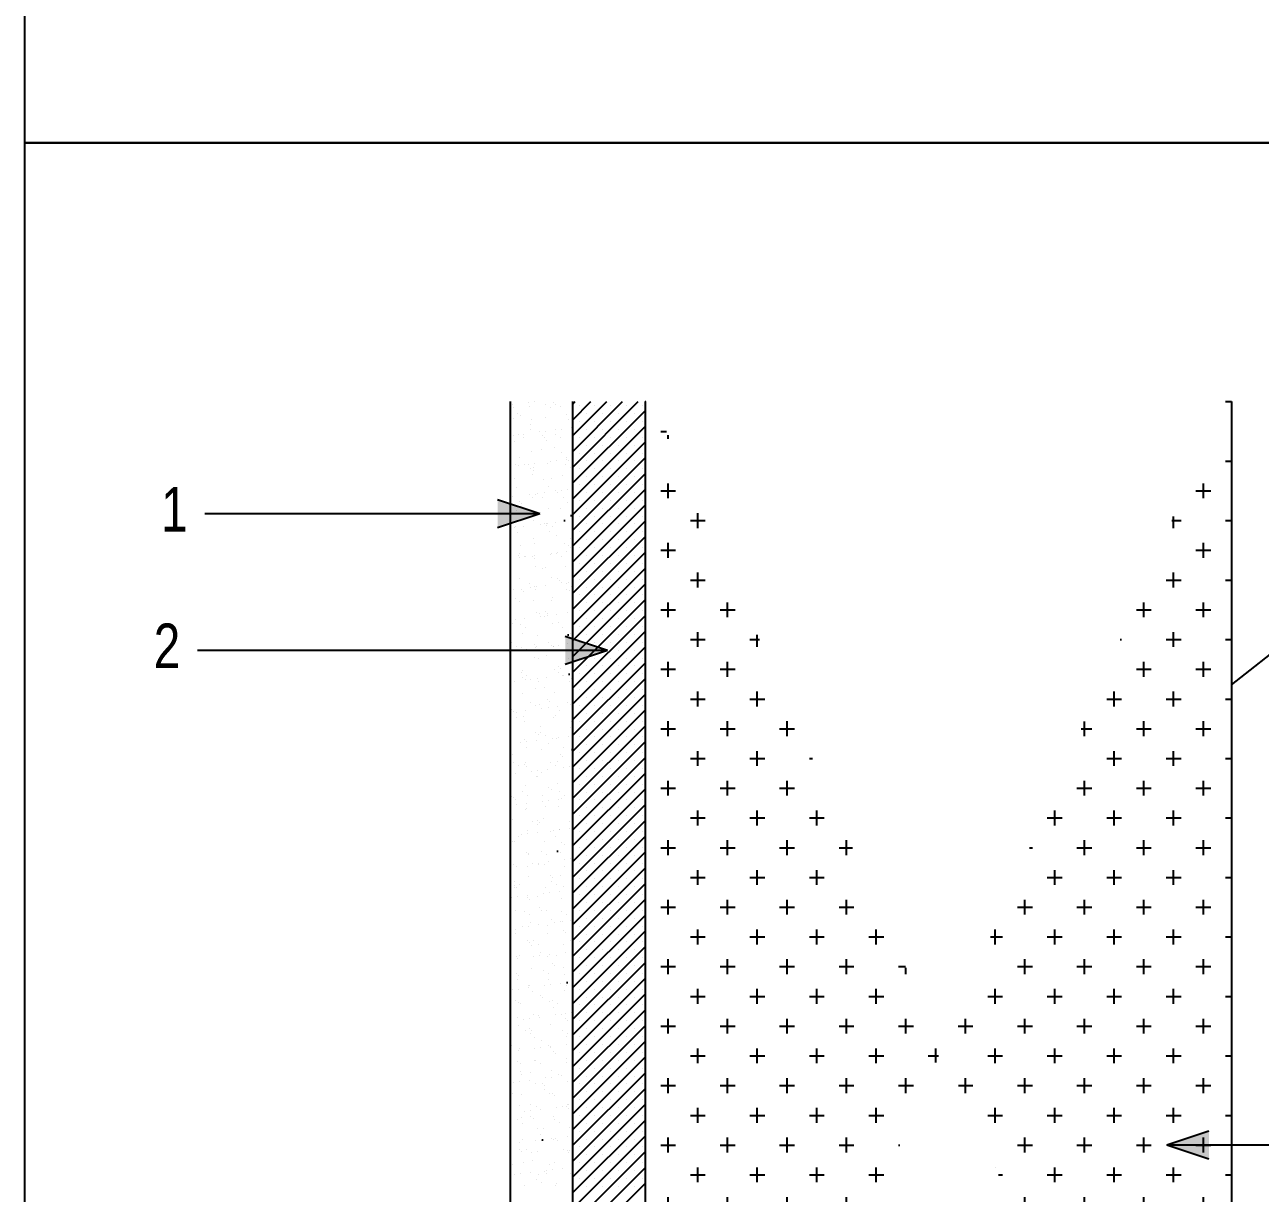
# Model space of a CAD drawing. Header units: millimetres. Extents: x 890 to 10034, y 874 to 4550.
# Drawn here: x 3047.4 to 3216.7, y 1976.8 to 2136.9 of the extents above; entities that cross this region are included whole.
import ezdxf

# ---------------------------------------------------------------- set-up
doc = ezdxf.new("R2010")
doc.units = ezdxf.units.MM
doc.linetypes.add('DASHED', pattern=[19.05, 12.7, -6.35])
doc.linetypes.add('SOLID_LINE', pattern=[0])
for name, color, linetype in [('AHAT', 3, 'Continuous'), ('KIRMIM', 1, 'Continuous'), ('MIMARI', 2, 'SOLID_LINE'), ('YAZI', 8, 'Continuous')]:
    doc.layers.add(name, color=color, linetype=linetype)
doc.styles.add('2', font='wturkce.shx', dxfattribs={"height": 0.2})

msp = doc.modelspace()

# ---------------------------------------------------------------- hatches: boundary and pattern name
at = {"layer": 'AHAT', "linetype": 'Continuous'}
h = msp.add_hatch(dxfattribs=at)
h.set_pattern_fill('AR-SAND,_I', color=256, scale=8.148699, style=2)
h.set_pattern_definition([(37.5, (-3360.023, -683.255), (-0.513314, 15.701106), [0, -12.386022, 0, -13.852788, 0, -13.241635]), (7.5, (-3360.023, -683.255), (14.42138, 22.99682), [0, -6.681933, 0, -11.163717, 0, -4.278067]), (327.5, (-3370.046, -683.255), (25.376204, 0.046114), [0, -4.07435, 0, -14.667658, 0, -19.149442]), (317.5, (-3370.046, -683.255), (24.49602, 7.151914), [0, -2.037175, 0, -9.615464, 0, -11.000743])])
edge = h.paths.add_edge_path()
edge.add_line((3113.88, 1909.19), (3122.41, 1909.19))
edge.add_line((3105.52, 1918.94), (3105.52, 1909.19))
edge.add_line((3105.52, 1918.94), (3113.88, 1918.94))
edge.add_line((3113.88, 2093.84), (3122.41, 2093.84))
edge.add_line((3105.52, 1909.19), (3113.88, 1909.19))
edge.add_line((3113.88, 2093.84), (3113.88, 1909.19))
edge.add_line((3122.41, 2093.84), (3122.41, 1909.42))
at = {"layer": 'KIRMIM', "linetype": 'Continuous'}
h = msp.add_hatch(dxfattribs=at)
h.set_pattern_fill('CROSS,_I', color=256, scale=16.297397, style=2)
h.set_pattern_definition([(0, (-3360.0226, -689.412), (4.0743493, 4.0743493), [2.0371747, -6.111524]), (90, (-3359.004, -690.4307), (-4.0743493, 4.0743493), [2.0371747, -6.111524])])
edge = h.paths.add_edge_path()
edge.add_line((3212.72, 2087.69), (3212.72, 1907.8))
edge.add_line((3132.35, 2087.69), (3132.35, 1903.27))
at = {"layer": 'MIMARI', "linetype": 'Continuous'}
for points in [[(3112.14, 2071.76), (3112.14, 2067.91), (3117.92, 2069.84)], [(3121.42, 2053.06), (3121.42, 2049.21), (3127.19, 2051.13)], [(3209.62, 1981.48), (3209.62, 1985.33), (3203.84, 1983.41)]]:
    msp.add_hatch(color=256, dxfattribs=at).paths.add_polyline_path(points)

# ---------------------------------------------------------------- linework, layer by layer
at = {"layer": 'AHAT', "linetype": 'Continuous'}
for q in [(3236.39, 2065.12), (3212.72, 1847.59)]:
    msp.add_line((3212.72, 2046.4), q, dxfattribs=at)
at = {"layer": 'KIRMIM', "linetype": 'DASHED', "ltscale": 100}
for p, q in [((3113.88, 2085.22), (3113.88, 1909.19)), ((3122.41, 2085.22), (3122.41, 1909.42))]:
    msp.add_line(p, q, dxfattribs=at)
at = {"layer": 'MIMARI', "linetype": 'Continuous'}
for p, q in [((3114.13, 2084.8), (3114.13, 2084.8)), ((3114.38, 2084.39), (3114.38, 2084.39)), ((3116.35, 2085.09), (3116.35, 2085.09)), ((3116.57, 2084.61), (3116.57, 2084.61)), ((3117.19, 2085.2), (3117.19, 2085.2)), ((3118.77, 2084.84), (3118.77, 2084.84)), ((3119.46, 2084.4), (3119.46, 2084.4)), ((3119.84, 2085.05), (3119.84, 2085.05)), ((3120.14, 2084.77), (3120.14, 2084.77)), ((3120.74, 2084.59), (3120.74, 2084.59)), ((3122.41, 2082.69), (3124.94, 2085.22)), ((3122.41, 2080.53), (3127.1, 2085.22)), ((3122.41, 2078.36), (3129.26, 2085.22)), ((3122.41, 2076.2), (3131.42, 2085.22)), ((3122.41, 2084.85), (3122.78, 2085.22)), ((3123.31, 2084.67), (3123.31, 2084.67)), ((3125.47, 2084.67), (3125.47, 2084.67)), ((3127.63, 2084.67), (3127.63, 2084.67)), ((3129.79, 2084.67), (3129.79, 2084.67)), ((3131.95, 2084.67), (3131.95, 2084.67)), ((3212.72, 2085.22), (3212.72, 1913.96)), ((3114.37, 2082.93), (3114.37, 2082.93)), ((3114.94, 2083.62), (3114.94, 2083.62)), ((3115.24, 2083.34), (3115.24, 2083.34)), ((3116.86, 2082.81), (3116.86, 2082.81)), ((3118.77, 2083.09), (3118.77, 2083.09)), ((3121.56, 2083.47), (3121.56, 2083.47)), ((3121.93, 2082.82), (3121.93, 2082.82)), ((3122.41, 2074.04), (3132.35, 2083.98)), ((3123.31, 2082.51), (3123.31, 2082.51)), ((3124.39, 2083.59), (3124.39, 2083.59)), ((3125.47, 2082.51), (3125.47, 2082.51)), ((3126.55, 2083.59), (3126.55, 2083.59)), ((3127.63, 2082.51), (3127.63, 2082.51)), ((3128.71, 2083.59), (3128.71, 2083.59)), ((3129.79, 2082.51), (3129.79, 2082.51)), ((3130.87, 2083.59), (3130.87, 2083.59)), ((3131.95, 2082.51), (3131.95, 2082.51)), ((3115.01, 2080.74), (3115.01, 2080.74)), ((3115.63, 2080.78), (3115.63, 2080.78)), ((3116.66, 2082.04), (3116.66, 2082.04)), ((3116.67, 2081.47), (3116.67, 2081.47)), ((3117.85, 2081.07), (3117.85, 2081.07)), ((3118.7, 2081.18), (3118.7, 2081.18)), ((3120.02, 2081.36), (3120.02, 2081.36)), ((3120.09, 2080.75), (3120.09, 2080.75)), ((3120.84, 2081.45), (3120.84, 2081.45)), ((3122.23, 2081.65), (3122.23, 2081.65)), ((3122.41, 2071.88), (3132.35, 2081.82)), ((3124.39, 2081.42), (3124.39, 2081.42)), ((3126.55, 2081.42), (3126.55, 2081.42)), ((3128.71, 2081.42), (3128.71, 2081.42)), ((3130.87, 2081.42), (3130.87, 2081.42)), ((3114.31, 2080.6), (3114.31, 2080.6)), ((3114.47, 2079.79), (3114.47, 2079.79)), ((3115.7, 2080.31), (3115.7, 2080.31)), ((3118.28, 2080.56), (3118.28, 2080.56)), ((3118.58, 2080.28), (3118.58, 2080.28)), ((3118.87, 2079.94), (3118.87, 2079.94)), ((3120.77, 2080.32), (3120.77, 2080.32)), ((3122.41, 2069.72), (3132.35, 2079.66)), ((3123.31, 2080.34), (3123.31, 2080.34)), ((3124.39, 2079.26), (3124.39, 2079.26)), ((3125.47, 2080.34), (3125.47, 2080.34)), ((3126.55, 2079.26), (3126.55, 2079.26)), ((3127.63, 2080.34), (3127.63, 2080.34)), ((3128.71, 2079.26), (3128.71, 2079.26)), ((3129.79, 2080.34), (3129.79, 2080.34)), ((3130.87, 2079.26), (3130.87, 2079.26)), ((3131.95, 2080.34), (3131.95, 2080.34)), ((3115.1, 2077.55), (3115.1, 2077.55)), ((3116.77, 2078.33), (3116.77, 2078.33)), ((3118.17, 2078.73), (3118.17, 2078.73)), ((3120, 2078.98), (3120, 2078.98)), ((3120.94, 2078.31), (3120.94, 2078.31)), ((3121.62, 2077.5), (3121.62, 2077.5)), ((3122.41, 2067.56), (3132.35, 2077.5)), ((3123.31, 2078.18), (3123.31, 2078.18)), ((3125.47, 2078.18), (3125.47, 2078.18)), ((3127.63, 2078.18), (3127.63, 2078.18)), ((3129.79, 2078.18), (3129.79, 2078.18)), ((3131.95, 2078.18), (3131.95, 2078.18)), ((3114.57, 2076.65), (3114.57, 2076.65)), ((3114.96, 2076.47), (3114.96, 2076.47)), ((3115.81, 2076.58), (3115.81, 2076.58)), ((3116.33, 2076.66), (3116.33, 2076.66)), ((3116.72, 2076.07), (3116.72, 2076.07)), ((3117.02, 2076.23), (3117.02, 2076.23)), ((3117.03, 2075.79), (3117.03, 2075.79)), ((3117.14, 2076.76), (3117.14, 2076.76)), ((3118.98, 2076.8), (3118.98, 2076.8)), ((3119.35, 2077.05), (3119.35, 2077.05)), ((3120.2, 2077.16), (3120.2, 2077.16)), ((3121.4, 2076.67), (3121.4, 2076.67)), ((3121.52, 2077.33), (3121.52, 2077.33)), ((3121.92, 2077.22), (3121.92, 2077.22)), ((3122.09, 2076.24), (3122.09, 2076.24)), ((3123.31, 2076.02), (3123.31, 2076.02)), ((3124.39, 2077.1), (3124.39, 2077.1)), ((3125.47, 2076.02), (3125.47, 2076.02)), ((3126.55, 2077.1), (3126.55, 2077.1)), ((3127.63, 2076.02), (3127.63, 2076.02)), ((3128.71, 2077.1), (3128.71, 2077.1)), ((3129.79, 2076.02), (3129.79, 2076.02)), ((3130.87, 2077.1), (3130.87, 2077.1)), ((3131.95, 2076.02), (3131.95, 2076.02)), ((3114.41, 2074.64), (3114.41, 2074.64)), ((3116.88, 2075.19), (3116.88, 2075.19)), ((3118.44, 2074.49), (3118.44, 2074.49)), ((3119.49, 2074.65), (3119.49, 2074.65)), ((3121.04, 2075.17), (3121.04, 2075.17)), ((3122.41, 2065.4), (3132.35, 2075.34)), ((3124.39, 2074.94), (3124.39, 2074.94)), ((3126.55, 2074.94), (3126.55, 2074.94)), ((3128.71, 2074.94), (3128.71, 2074.94)), ((3130.87, 2074.94), (3130.87, 2074.94)), ((3114.68, 2073.51), (3114.68, 2073.51)), ((3116.47, 2072.45), (3116.47, 2072.45)), ((3117.31, 2072.56), (3117.31, 2072.56)), ((3117.64, 2072.58), (3117.64, 2072.58)), ((3118.64, 2072.74), (3118.64, 2072.74)), ((3119.08, 2073.66), (3119.08, 2073.66)), ((3120.07, 2073.01), (3120.07, 2073.01)), ((3120.37, 2072.73), (3120.37, 2072.73)), ((3120.85, 2073.03), (3120.85, 2073.03)), ((3121.7, 2073.14), (3121.7, 2073.14)), ((3122.41, 2063.24), (3132.35, 2073.18)), ((3123.31, 2073.86), (3123.31, 2073.86)), ((3124.39, 2072.78), (3124.39, 2072.78)), ((3125.47, 2073.86), (3125.47, 2073.86)), ((3126.55, 2072.78), (3126.55, 2072.78)), ((3127.63, 2073.86), (3127.63, 2073.86)), ((3128.71, 2072.78), (3128.71, 2072.78)), ((3129.79, 2073.86), (3129.79, 2073.86)), ((3130.87, 2072.78), (3130.87, 2072.78)), ((3131.95, 2073.86), (3131.95, 2073.86)), ((3117.92, 2069.84), (3112.14, 2071.76)), ((3114.25, 2072.16), (3114.25, 2072.16)), ((3115.17, 2071.58), (3115.17, 2071.58)), ((3115.47, 2071.3), (3115.47, 2071.3)), ((3116.98, 2072.05), (3116.98, 2072.05)), ((3118.33, 2072.14), (3118.33, 2072.14)), ((3121.15, 2072.03), (3121.15, 2072.03)), ((3121.78, 2071.43), (3121.78, 2071.43)), ((3122.41, 2061.08), (3132.35, 2071.02)), ((3123.31, 2071.7), (3123.31, 2071.7)), ((3124.39, 2070.62), (3124.39, 2070.62)), ((3125.47, 2071.7), (3125.47, 2071.7)), ((3126.55, 2070.62), (3126.55, 2070.62)), ((3127.63, 2071.7), (3127.63, 2071.7)), ((3128.71, 2070.62), (3128.71, 2070.62)), ((3129.79, 2071.7), (3129.79, 2071.7)), ((3130.87, 2070.62), (3130.87, 2070.62)), ((3131.95, 2071.7), (3131.95, 2071.7)), ((3117.92, 2069.84), (3072.05, 2069.84)), ((3117.92, 2069.84), (3112.14, 2067.91)), ((3114.78, 2070.37), (3114.78, 2070.37)), ((3115.73, 2070.56), (3115.73, 2070.56)), ((3116.88, 2070), (3116.88, 2070)), ((3117.08, 2068.91), (3117.08, 2068.91)), ((3119.18, 2070.52), (3119.18, 2070.52)), ((3120.81, 2070.57), (3120.81, 2070.57)), ((3121.25, 2068.89), (3121.25, 2068.89)), ((3122.36, 2069.01), (3122.36, 2069.01)), ((3123.31, 2069.54), (3123.31, 2069.54)), ((3125.47, 2069.54), (3125.47, 2069.54)), ((3127.63, 2069.54), (3127.63, 2069.54)), ((3129.79, 2069.54), (3129.79, 2069.54)), ((3131.95, 2069.54), (3131.95, 2069.54)), ((3113.89, 2068.49), (3113.89, 2068.49)), ((3114.43, 2067.96), (3114.43, 2067.96)), ((3114.57, 2068.05), (3114.57, 2068.05)), ((3114.88, 2067.23), (3114.88, 2067.23)), ((3115.76, 2068.14), (3115.76, 2068.14)), ((3117.97, 2068.43), (3117.97, 2068.43)), ((3118.51, 2068.51), (3118.51, 2068.51)), ((3118.81, 2068.24), (3118.81, 2068.24)), ((3118.82, 2068.54), (3118.82, 2068.54)), ((3118.96, 2068.5), (3118.96, 2068.5)), ((3119.28, 2067.38), (3119.28, 2067.38)), ((3119.65, 2068.06), (3119.65, 2068.06)), ((3120.14, 2068.71), (3120.14, 2068.71)), ((3122.41, 2058.92), (3132.35, 2068.85)), ((3123.31, 2067.38), (3123.31, 2067.38)), ((3124.39, 2068.46), (3124.39, 2068.46)), ((3125.47, 2067.38), (3125.47, 2067.38)), ((3126.55, 2068.46), (3126.55, 2068.46)), ((3127.63, 2067.38), (3127.63, 2067.38)), ((3128.71, 2068.46), (3128.71, 2068.46)), ((3129.79, 2067.38), (3129.79, 2067.38)), ((3130.87, 2068.46), (3130.87, 2068.46)), ((3131.95, 2067.38), (3131.95, 2067.38)), ((3113.91, 2066.81), (3113.91, 2066.81)), ((3115.33, 2065.51), (3115.33, 2065.51)), ((3117.05, 2066.48), (3117.05, 2066.48)), ((3117.18, 2065.77), (3117.18, 2065.77)), ((3120.22, 2066.94), (3120.22, 2066.94)), ((3121.35, 2065.75), (3121.35, 2065.75)), ((3122.12, 2066.49), (3122.12, 2066.49)), ((3122.41, 2056.76), (3132.35, 2066.69)), ((3124.39, 2066.3), (3124.39, 2066.3)), ((3126.55, 2066.3), (3126.55, 2066.3)), ((3128.71, 2066.3), (3128.71, 2066.3)), ((3130.87, 2066.3), (3130.87, 2066.3)), ((3114.99, 2064.09), (3114.99, 2064.09)), ((3115.08, 2063.83), (3115.08, 2063.83)), ((3115.2, 2064.41), (3115.2, 2064.41)), ((3115.89, 2063.97), (3115.89, 2063.97)), ((3115.93, 2063.94), (3115.93, 2063.94)), ((3116.95, 2064.02), (3116.95, 2064.02)), ((3117.26, 2064.11), (3117.26, 2064.11)), ((3119.39, 2064.24), (3119.39, 2064.24)), ((3119.47, 2064.41), (3119.47, 2064.41)), ((3120.28, 2064.42), (3120.28, 2064.42)), ((3120.32, 2064.52), (3120.32, 2064.52)), ((3120.96, 2063.98), (3120.96, 2063.98)), ((3121.64, 2064.69), (3121.64, 2064.69)), ((3121.85, 2065.45), (3121.85, 2065.45)), ((3122.15, 2065.18), (3122.15, 2065.18)), ((3122.41, 2054.6), (3132.35, 2064.53)), ((3123.31, 2065.22), (3123.31, 2065.22)), ((3124.39, 2064.14), (3124.39, 2064.14)), ((3125.47, 2065.22), (3125.47, 2065.22)), ((3126.55, 2064.14), (3126.55, 2064.14)), ((3127.63, 2065.22), (3127.63, 2065.22)), ((3128.71, 2064.14), (3128.71, 2064.14)), ((3129.79, 2065.22), (3129.79, 2065.22)), ((3130.87, 2064.14), (3130.87, 2064.14)), ((3131.95, 2065.22), (3131.95, 2065.22)), ((3117.25, 2063.75), (3117.25, 2063.75)), ((3117.29, 2062.63), (3117.29, 2062.63)), ((3118.36, 2062.4), (3118.36, 2062.4)), ((3118.67, 2062.45), (3118.67, 2062.45)), ((3121.45, 2062.61), (3121.45, 2062.61)), ((3122.41, 2052.44), (3132.35, 2062.37)), ((3123.31, 2063.06), (3123.31, 2063.06)), ((3125.47, 2063.06), (3125.47, 2063.06)), ((3127.63, 2063.06), (3127.63, 2063.06)), ((3129.79, 2063.06), (3129.79, 2063.06)), ((3131.95, 2063.06), (3131.95, 2063.06)), ((3115.09, 2060.94), (3115.09, 2060.94)), ((3119.49, 2061.1), (3119.49, 2061.1)), ((3120.29, 2060.96), (3120.29, 2060.96)), ((3120.59, 2060.69), (3120.59, 2060.69)), ((3121.82, 2060.5), (3121.82, 2060.5)), ((3123.31, 2060.9), (3123.31, 2060.9)), ((3124.39, 2061.98), (3124.39, 2061.98)), ((3125.47, 2060.9), (3125.47, 2060.9)), ((3126.55, 2061.98), (3126.55, 2061.98)), ((3127.63, 2060.9), (3127.63, 2060.9)), ((3128.71, 2061.98), (3128.71, 2061.98)), ((3129.79, 2060.9), (3129.79, 2060.9)), ((3130.87, 2061.98), (3130.87, 2061.98)), ((3131.95, 2060.9), (3131.95, 2060.9)), ((3114.37, 2059.51), (3114.37, 2059.51)), ((3115.39, 2059.53), (3115.39, 2059.53)), ((3115.69, 2059.26), (3115.69, 2059.26)), ((3116.52, 2060.33), (3116.52, 2060.33)), ((3116.59, 2059.81), (3116.59, 2059.81)), ((3117.21, 2059.89), (3117.21, 2059.89)), ((3117.39, 2059.49), (3117.39, 2059.49)), ((3117.44, 2059.92), (3117.44, 2059.92)), ((3118.76, 2060.09), (3118.76, 2060.09)), ((3120.97, 2060.38), (3120.97, 2060.38)), ((3121.56, 2059.47), (3121.56, 2059.47)), ((3121.59, 2060.34), (3121.59, 2060.34)), ((3122.01, 2059.39), (3122.01, 2059.39)), ((3122.28, 2059.9), (3122.28, 2059.9)), ((3122.41, 2050.28), (3132.35, 2060.21)), ((3123.31, 2058.74), (3123.31, 2058.74)), ((3124.39, 2059.82), (3124.39, 2059.82)), ((3125.47, 2058.74), (3125.47, 2058.74)), ((3126.55, 2059.82), (3126.55, 2059.82)), ((3127.63, 2058.74), (3127.63, 2058.74)), ((3128.71, 2059.82), (3128.71, 2059.82)), ((3129.79, 2058.74), (3129.79, 2058.74)), ((3130.87, 2059.82), (3130.87, 2059.82)), ((3131.95, 2058.74), (3131.95, 2058.74)), ((3114.6, 2058.31), (3114.6, 2058.31)), ((3115.19, 2057.8), (3115.19, 2057.8)), ((3117.11, 2057.96), (3117.11, 2057.96)), ((3119.59, 2057.96), (3119.59, 2057.96)), ((3119.68, 2058.32), (3119.68, 2058.32)), ((3122.41, 2048.11), (3132.35, 2058.05)), ((3124.39, 2057.66), (3124.39, 2057.66)), ((3126.55, 2057.66), (3126.55, 2057.66)), ((3128.71, 2057.66), (3128.71, 2057.66)), ((3130.87, 2057.66), (3130.87, 2057.66)), ((3115.88, 2055.49), (3115.88, 2055.49)), ((3117.49, 2056.35), (3117.49, 2056.35)), ((3117.83, 2056.25), (3117.83, 2056.25)), ((3118.09, 2055.78), (3118.09, 2055.78)), ((3118.52, 2055.81), (3118.52, 2055.81)), ((3118.73, 2056.47), (3118.73, 2056.47)), ((3118.94, 2055.9), (3118.94, 2055.9)), ((3119.03, 2056.2), (3119.03, 2056.2)), ((3120.26, 2056.07), (3120.26, 2056.07)), ((3121.66, 2056.33), (3121.66, 2056.33)), ((3122.41, 2045.95), (3132.35, 2055.89)), ((3123.31, 2056.58), (3123.31, 2056.58)), ((3124.39, 2055.5), (3124.39, 2055.5)), ((3125.47, 2056.58), (3125.47, 2056.58)), ((3126.55, 2055.5), (3126.55, 2055.5)), ((3127.63, 2056.58), (3127.63, 2056.58)), ((3128.71, 2055.5), (3128.71, 2055.5)), ((3129.79, 2056.58), (3129.79, 2056.58)), ((3130.87, 2055.5), (3130.87, 2055.5)), ((3131.95, 2056.58), (3131.95, 2056.58)), ((3114.13, 2054.77), (3114.13, 2054.77)), ((3114.55, 2055.32), (3114.55, 2055.32)), ((3115.29, 2054.66), (3115.29, 2054.66)), ((3115.92, 2054.23), (3115.92, 2054.23)), ((3119.69, 2054.82), (3119.69, 2054.82)), ((3120.45, 2054.9), (3120.45, 2054.9)), ((3121, 2054.24), (3121, 2054.24)), ((3122.41, 2043.79), (3132.35, 2053.73)), ((3123.31, 2054.42), (3123.31, 2054.42)), ((3125.47, 2054.42), (3125.47, 2054.42)), ((3127.63, 2054.42), (3127.63, 2054.42)), ((3129.79, 2054.42), (3129.79, 2054.42)), ((3131.95, 2054.42), (3131.95, 2054.42)), ((3114.08, 2052.16), (3114.08, 2052.16)), ((3115.55, 2053.47), (3115.55, 2053.47)), ((3117.17, 2051.98), (3117.17, 2051.98)), ((3117.59, 2053.21), (3117.59, 2053.21)), ((3119.15, 2052.17), (3119.15, 2052.17)), ((3127.19, 2051.13), (3121.42, 2053.06)), ((3121.76, 2053.19), (3121.76, 2053.19)), ((3121.77, 2052.05), (3121.77, 2052.05)), ((3122.07, 2053.41), (3122.07, 2053.41)), ((3122.37, 2053.13), (3122.37, 2053.13)), ((3123.31, 2052.25), (3123.31, 2052.25)), ((3124.39, 2053.33), (3124.39, 2053.33)), ((3125.47, 2052.25), (3125.47, 2052.25)), ((3126.55, 2053.33), (3126.55, 2053.33)), ((3127.63, 2052.25), (3127.63, 2052.25)), ((3128.71, 2053.33), (3128.71, 2053.33)), ((3129.79, 2052.25), (3129.79, 2052.25)), ((3130.87, 2053.33), (3130.87, 2053.33)), ((3131.95, 2052.25), (3131.95, 2052.25)), ((3127.19, 2051.13), (3071.04, 2051.13)), ((3114.76, 2051.72), (3114.76, 2051.72)), ((3115.21, 2051.19), (3115.21, 2051.19)), ((3115.4, 2051.52), (3115.4, 2051.52)), ((3116.05, 2051.3), (3116.05, 2051.3)), ((3117.38, 2051.47), (3117.38, 2051.47)), ((3117.47, 2051.7), (3117.47, 2051.7)), ((3118.89, 2050.41), (3118.89, 2050.41)), ((3119.59, 2051.76), (3119.59, 2051.76)), ((3119.8, 2051.68), (3119.8, 2051.68)), ((3119.84, 2051.73), (3119.84, 2051.73)), ((3120.44, 2051.87), (3120.44, 2051.87)), ((3127.19, 2051.13), (3121.42, 2049.21)), ((3122.41, 2041.63), (3132.35, 2051.57)), ((3124.39, 2051.17), (3124.39, 2051.17)), ((3126.55, 2051.17), (3126.55, 2051.17)), ((3128.71, 2051.17), (3128.71, 2051.17)), ((3130.87, 2051.17), (3130.87, 2051.17)), ((3113.99, 2048.97), (3113.99, 2048.97)), ((3117.24, 2050.15), (3117.24, 2050.15)), ((3117.7, 2050.07), (3117.7, 2050.07)), ((3120.51, 2048.92), (3120.51, 2048.92)), ((3120.81, 2048.64), (3120.81, 2048.64)), ((3121.87, 2050.05), (3121.87, 2050.05)), ((3122.31, 2050.15), (3122.31, 2050.15)), ((3122.41, 2039.47), (3132.35, 2049.41)), ((3123.31, 2050.09), (3123.31, 2050.09)), ((3124.39, 2049.01), (3124.39, 2049.01)), ((3125.47, 2050.09), (3125.47, 2050.09)), ((3126.55, 2049.01), (3126.55, 2049.01)), ((3127.63, 2050.09), (3127.63, 2050.09)), ((3128.71, 2049.01), (3128.71, 2049.01)), ((3129.79, 2050.09), (3129.79, 2050.09)), ((3130.87, 2049.01), (3130.87, 2049.01)), ((3131.95, 2050.09), (3131.95, 2050.09)), ((3114.49, 2046.87), (3114.49, 2046.87)), ((3115.39, 2048.08), (3115.39, 2048.08)), ((3115.5, 2048.38), (3115.5, 2048.38)), ((3115.61, 2047.49), (3115.61, 2047.49)), ((3115.91, 2047.21), (3115.91, 2047.21)), ((3116.08, 2047.64), (3116.08, 2047.64)), ((3116.71, 2047.16), (3116.71, 2047.16)), ((3117.56, 2047.27), (3117.56, 2047.27)), ((3117.8, 2046.93), (3117.8, 2046.93)), ((3118.88, 2047.45), (3118.88, 2047.45)), ((3119.9, 2048.54), (3119.9, 2048.54)), ((3120.47, 2048.09), (3120.47, 2048.09)), ((3121.1, 2047.74), (3121.1, 2047.74)), ((3121.15, 2047.65), (3121.15, 2047.65)), ((3121.94, 2047.85), (3121.94, 2047.85)), ((3121.97, 2046.91), (3121.97, 2046.91)), ((3122.23, 2047.34), (3122.23, 2047.34)), ((3122.41, 2037.31), (3132.35, 2047.25)), ((3123.31, 2047.93), (3123.31, 2047.93)), ((3125.47, 2047.93), (3125.47, 2047.93)), ((3127.63, 2047.93), (3127.63, 2047.93)), ((3129.79, 2047.93), (3129.79, 2047.93)), ((3131.95, 2047.93), (3131.95, 2047.93)), ((3115.6, 2045.24), (3115.6, 2045.24)), ((3117.33, 2045.91), (3117.33, 2045.91)), ((3118.55, 2046.06), (3118.55, 2046.06)), ((3120, 2045.4), (3120, 2045.4)), ((3123.31, 2045.77), (3123.31, 2045.77)), ((3124.39, 2046.85), (3124.39, 2046.85)), ((3125.47, 2045.77), (3125.47, 2045.77)), ((3126.55, 2046.85), (3126.55, 2046.85)), ((3127.63, 2045.77), (3127.63, 2045.77)), ((3128.71, 2046.85), (3128.71, 2046.85)), ((3129.79, 2045.77), (3129.79, 2045.77)), ((3130.87, 2046.85), (3130.87, 2046.85)), ((3131.95, 2045.77), (3131.95, 2045.77)), ((3116.71, 2044), (3116.71, 2044)), ((3117.39, 2043.56), (3117.39, 2043.56)), ((3117.9, 2043.79), (3117.9, 2043.79)), ((3118.95, 2044.43), (3118.95, 2044.43)), ((3119.25, 2044.15), (3119.25, 2044.15)), ((3121.78, 2044.01), (3121.78, 2044.01)), ((3122.07, 2043.77), (3122.07, 2043.77)), ((3122.41, 2035.15), (3132.35, 2045.09)), ((3123.31, 2043.61), (3123.31, 2043.61)), ((3124.39, 2044.69), (3124.39, 2044.69)), ((3125.47, 2043.61), (3125.47, 2043.61)), ((3126.55, 2044.69), (3126.55, 2044.69)), ((3127.63, 2043.61), (3127.63, 2043.61)), ((3128.71, 2044.69), (3128.71, 2044.69)), ((3129.79, 2043.61), (3129.79, 2043.61)), ((3130.87, 2044.69), (3130.87, 2044.69)), ((3131.95, 2043.61), (3131.95, 2043.61)), ((3114.05, 2043), (3114.05, 2043)), ((3114.35, 2042.72), (3114.35, 2042.72)), ((3114.67, 2042.68), (3114.67, 2042.68)), ((3114.79, 2041.97), (3114.79, 2041.97)), ((3115.7, 2042.1), (3115.7, 2042.1)), ((3116, 2042.85), (3116, 2042.85)), ((3118.21, 2043.14), (3118.21, 2043.14)), ((3119.06, 2043.25), (3119.06, 2043.25)), ((3119.87, 2041.98), (3119.87, 2041.98)), ((3120.11, 2042.26), (3120.11, 2042.26)), ((3120.38, 2043.43), (3120.38, 2043.43)), ((3120.67, 2042.85), (3120.67, 2042.85)), ((3122.41, 2032.99), (3132.35, 2042.93)), ((3124.39, 2042.53), (3124.39, 2042.53)), ((3126.55, 2042.53), (3126.55, 2042.53)), ((3128.71, 2042.53), (3128.71, 2042.53)), ((3130.87, 2042.53), (3130.87, 2042.53)), ((3115.77, 2041.42), (3115.77, 2041.42)), ((3118, 2040.65), (3118, 2040.65)), ((3122.17, 2040.63), (3122.17, 2040.63)), ((3122.29, 2041.37), (3122.29, 2041.37)), ((3122.41, 2030.83), (3132.35, 2040.76)), ((3123.31, 2041.45), (3123.31, 2041.45)), ((3124.39, 2040.37), (3124.39, 2040.37)), ((3125.47, 2041.45), (3125.47, 2041.45)), ((3126.55, 2040.37), (3126.55, 2040.37)), ((3127.63, 2041.45), (3127.63, 2041.45)), ((3128.71, 2040.37), (3128.71, 2040.37)), ((3129.79, 2041.45), (3129.79, 2041.45)), ((3130.87, 2040.37), (3130.87, 2040.37)), ((3131.95, 2041.45), (3131.95, 2041.45)), ((3115.33, 2038.54), (3115.33, 2038.54)), ((3115.81, 2038.96), (3115.81, 2038.96)), ((3116.17, 2038.65), (3116.17, 2038.65)), ((3117.39, 2039.94), (3117.39, 2039.94)), ((3117.5, 2038.83), (3117.5, 2038.83)), ((3117.69, 2039.66), (3117.69, 2039.66)), ((3118.02, 2039.92), (3118.02, 2039.92)), ((3118.71, 2039.48), (3118.71, 2039.48)), ((3119.71, 2039.12), (3119.71, 2039.12)), ((3120.21, 2039.12), (3120.21, 2039.12)), ((3120.56, 2039.23), (3120.56, 2039.23)), ((3121.89, 2039.41), (3121.89, 2039.41)), ((3122.41, 2028.67), (3132.35, 2038.6)), ((3123.31, 2039.29), (3123.31, 2039.29)), ((3125.47, 2039.29), (3125.47, 2039.29)), ((3127.63, 2039.29), (3127.63, 2039.29)), ((3129.79, 2039.29), (3129.79, 2039.29)), ((3131.95, 2039.29), (3131.95, 2039.29)), ((3114.21, 2036.93), (3114.21, 2036.93)), ((3116.11, 2037.89), (3116.11, 2037.89)), ((3118.11, 2037.51), (3118.11, 2037.51)), ((3119.11, 2038.36), (3119.11, 2038.36)), ((3120.73, 2036.88), (3120.73, 2036.88)), ((3121.19, 2037.9), (3121.19, 2037.9)), ((3122.28, 2037.49), (3122.28, 2037.49)), ((3123.31, 2037.13), (3123.31, 2037.13)), ((3124.39, 2038.21), (3124.39, 2038.21)), ((3125.47, 2037.13), (3125.47, 2037.13)), ((3126.55, 2038.21), (3126.55, 2038.21)), ((3127.63, 2037.13), (3127.63, 2037.13)), ((3128.71, 2038.21), (3128.71, 2038.21)), ((3129.79, 2037.13), (3129.79, 2037.13)), ((3130.87, 2038.21), (3130.87, 2038.21)), ((3131.95, 2037.13), (3131.95, 2037.13)), ((3114.26, 2035.83), (3114.26, 2035.83)), ((3114.95, 2035.39), (3114.95, 2035.39)), ((3115.83, 2035.45), (3115.83, 2035.45)), ((3115.91, 2035.82), (3115.91, 2035.82)), ((3116.13, 2035.17), (3116.13, 2035.17)), ((3119.34, 2035.83), (3119.34, 2035.83)), ((3120.03, 2035.4), (3120.03, 2035.4)), ((3120.31, 2035.98), (3120.31, 2035.98)), ((3121.03, 2036.6), (3121.03, 2036.6)), ((3121.22, 2035.1), (3121.22, 2035.1)), ((3122.06, 2035.21), (3122.06, 2035.21)), ((3122.41, 2026.51), (3132.35, 2036.44)), ((3124.39, 2036.05), (3124.39, 2036.05)), ((3126.55, 2036.05), (3126.55, 2036.05)), ((3128.71, 2036.05), (3128.71, 2036.05)), ((3130.87, 2036.05), (3130.87, 2036.05)), ((3113.94, 2034.32), (3113.94, 2034.32)), ((3114.62, 2034.23), (3114.62, 2034.23)), ((3116.83, 2034.52), (3116.83, 2034.52)), ((3117.43, 2033.81), (3117.43, 2033.81)), ((3117.55, 2033.87), (3117.55, 2033.87)), ((3117.68, 2034.63), (3117.68, 2034.63)), ((3118.21, 2034.37), (3118.21, 2034.37)), ((3119, 2034.81), (3119, 2034.81)), ((3122.38, 2034.35), (3122.38, 2034.35)), ((3122.41, 2024.35), (3132.35, 2034.28)), ((3123.31, 2034.97), (3123.31, 2034.97)), ((3124.39, 2033.89), (3124.39, 2033.89)), ((3125.47, 2034.97), (3125.47, 2034.97)), ((3126.55, 2033.89), (3126.55, 2033.89)), ((3127.63, 2034.97), (3127.63, 2034.97)), ((3128.71, 2033.89), (3128.71, 2033.89)), ((3129.79, 2034.97), (3129.79, 2034.97)), ((3130.87, 2033.89), (3130.87, 2033.89)), ((3131.95, 2034.97), (3131.95, 2034.97)), ((3115.58, 2031.74), (3115.58, 2031.74)), ((3116.01, 2032.68), (3116.01, 2032.68)), ((3119.17, 2032.38), (3119.17, 2032.38)), ((3119.47, 2032.11), (3119.47, 2032.11)), ((3120.41, 2032.84), (3120.41, 2032.84)), ((3120.66, 2031.75), (3120.66, 2031.75)), ((3122.41, 2022.19), (3132.35, 2032.12)), ((3123.31, 2032.81), (3123.31, 2032.81)), ((3124.39, 2031.73), (3124.39, 2031.73)), ((3125.47, 2032.81), (3125.47, 2032.81)), ((3126.55, 2031.73), (3126.55, 2031.73)), ((3127.63, 2032.81), (3127.63, 2032.81)), ((3128.71, 2031.73), (3128.71, 2031.73)), ((3129.79, 2032.81), (3129.79, 2032.81)), ((3130.87, 2031.73), (3130.87, 2031.73)), ((3131.95, 2032.81), (3131.95, 2032.81)), ((3114.05, 2031.17), (3114.05, 2031.17)), ((3114.28, 2030.95), (3114.28, 2030.95)), ((3114.58, 2030.68), (3114.58, 2030.68)), ((3114.79, 2030.03), (3114.79, 2030.03)), ((3116.12, 2030.21), (3116.12, 2030.21)), ((3116.27, 2031.31), (3116.27, 2031.31)), ((3118.31, 2031.23), (3118.31, 2031.23)), ((3118.33, 2030.5), (3118.33, 2030.5)), ((3119.18, 2030.61), (3119.18, 2030.61)), ((3120.51, 2030.78), (3120.51, 2030.78)), ((3120.89, 2030.81), (3120.89, 2030.81)), ((3121.34, 2031.32), (3121.34, 2031.32)), ((3122.41, 2020.02), (3132.35, 2029.96)), ((3123.31, 2030.65), (3123.31, 2030.65)), ((3125.47, 2030.65), (3125.47, 2030.65)), ((3127.63, 2030.65), (3127.63, 2030.65)), ((3129.79, 2030.65), (3129.79, 2030.65)), ((3131.95, 2030.65), (3131.95, 2030.65)), ((3113.94, 2029.92), (3113.94, 2029.92)), ((3115.99, 2029.38), (3115.99, 2029.38)), ((3116.11, 2029.54), (3116.11, 2029.54)), ((3118.74, 2029.73), (3118.74, 2029.73)), ((3120.52, 2029.7), (3120.52, 2029.7)), ((3123.31, 2028.49), (3123.31, 2028.49)), ((3124.39, 2029.57), (3124.39, 2029.57)), ((3125.47, 2028.49), (3125.47, 2028.49)), ((3126.55, 2029.57), (3126.55, 2029.57)), ((3127.63, 2028.49), (3127.63, 2028.49)), ((3128.71, 2029.57), (3128.71, 2029.57)), ((3129.79, 2028.49), (3129.79, 2028.49)), ((3130.87, 2029.57), (3130.87, 2029.57)), ((3131.95, 2028.49), (3131.95, 2028.49)), ((3114.15, 2028.03), (3114.15, 2028.03)), ((3116.9, 2027.66), (3116.9, 2027.66)), ((3117.58, 2027.23), (3117.58, 2027.23)), ((3117.62, 2027.89), (3117.62, 2027.89)), ((3117.92, 2027.62), (3117.92, 2027.62)), ((3118.42, 2028.09), (3118.42, 2028.09)), ((3120.62, 2026.56), (3120.62, 2026.56)), ((3120.68, 2026.59), (3120.68, 2026.59)), ((3121.97, 2027.67), (3121.97, 2027.67)), ((3122.01, 2026.76), (3122.01, 2026.76)), ((3122.41, 2017.86), (3132.35, 2027.8)), ((3124.39, 2027.41), (3124.39, 2027.41)), ((3126.55, 2027.41), (3126.55, 2027.41)), ((3128.71, 2027.41), (3128.71, 2027.41)), ((3130.87, 2027.41), (3130.87, 2027.41)), ((3114.25, 2024.89), (3114.25, 2024.89)), ((3114.43, 2024.89), (3114.43, 2024.89)), ((3114.98, 2025.64), (3114.98, 2025.64)), ((3115.45, 2025.9), (3115.45, 2025.9)), ((3116.22, 2026.4), (3116.22, 2026.4)), ((3116.3, 2026.01), (3116.3, 2026.01)), ((3117.62, 2026.19), (3117.62, 2026.19)), ((3118.52, 2024.95), (3118.52, 2024.95)), ((3119.33, 2026.32), (3119.33, 2026.32)), ((3119.83, 2026.48), (3119.83, 2026.48)), ((3120.06, 2025.65), (3120.06, 2025.65)), ((3122.41, 2015.7), (3132.35, 2025.64)), ((3123.31, 2026.33), (3123.31, 2026.33)), ((3124.39, 2025.25), (3124.39, 2025.25)), ((3125.47, 2026.33), (3125.47, 2026.33)), ((3126.55, 2025.25), (3126.55, 2025.25)), ((3127.63, 2026.33), (3127.63, 2026.33)), ((3128.71, 2025.25), (3128.71, 2025.25)), ((3129.79, 2026.33), (3129.79, 2026.33)), ((3130.87, 2025.25), (3130.87, 2025.25)), ((3131.95, 2026.33), (3131.95, 2026.33)), ((3116.06, 2023.4), (3116.06, 2023.4)), ((3116.32, 2023.26), (3116.32, 2023.26)), ((3118.21, 2023.58), (3118.21, 2023.58)), ((3120.72, 2023.42), (3120.72, 2023.42)), ((3120.96, 2024.83), (3120.96, 2024.83)), ((3121.26, 2024.56), (3121.26, 2024.56)), ((3122.41, 2013.54), (3132.35, 2023.48)), ((3123.31, 2024.16), (3123.31, 2024.16)), ((3125.47, 2024.16), (3125.47, 2024.16)), ((3127.63, 2024.16), (3127.63, 2024.16)), ((3129.79, 2024.16), (3129.79, 2024.16)), ((3131.95, 2024.16), (3131.95, 2024.16)), ((3114.35, 2021.75), (3114.35, 2021.75)), ((3114.74, 2021.59), (3114.74, 2021.59)), ((3116.3, 2021.56), (3116.3, 2021.56)), ((3116.36, 2023.13), (3116.36, 2023.13)), ((3116.95, 2021.88), (3116.95, 2021.88)), ((3117.78, 2021.83), (3117.78, 2021.83)), ((3117.8, 2021.99), (3117.8, 2021.99)), ((3118.62, 2021.81), (3118.62, 2021.81)), ((3118.9, 2023.14), (3118.9, 2023.14)), ((3119.12, 2022.16), (3119.12, 2022.16)), ((3121.34, 2022.45), (3121.34, 2022.45)), ((3121.37, 2021.57), (3121.37, 2021.57)), ((3122.19, 2022.57), (3122.19, 2022.57)), ((3123.31, 2022), (3123.31, 2022)), ((3124.39, 2023.08), (3124.39, 2023.08)), ((3125.47, 2022), (3125.47, 2022)), ((3126.55, 2023.08), (3126.55, 2023.08)), ((3127.63, 2022), (3127.63, 2022)), ((3128.71, 2023.08), (3128.71, 2023.08)), ((3129.79, 2022), (3129.79, 2022)), ((3130.87, 2023.08), (3130.87, 2023.08)), ((3131.95, 2022), (3131.95, 2022)), ((3116.42, 2020.12), (3116.42, 2020.12)), ((3119.4, 2020.34), (3119.4, 2020.34)), ((3119.7, 2020.07), (3119.7, 2020.07)), ((3120.82, 2020.28), (3120.82, 2020.28)), ((3122.41, 2011.38), (3132.35, 2021.32)), ((3123.31, 2019.84), (3123.31, 2019.84)), ((3124.39, 2020.92), (3124.39, 2020.92)), ((3125.47, 2019.84), (3125.47, 2019.84)), ((3126.55, 2020.92), (3126.55, 2020.92)), ((3127.63, 2019.84), (3127.63, 2019.84)), ((3128.71, 2020.92), (3128.71, 2020.92)), ((3129.79, 2019.84), (3129.79, 2019.84)), ((3130.87, 2020.92), (3130.87, 2020.92)), ((3131.95, 2019.84), (3131.95, 2019.84)), ((3114.45, 2019.49), (3114.45, 2019.49)), ((3114.46, 2018.61), (3114.46, 2018.61)), ((3114.5, 2018.91), (3114.5, 2018.91)), ((3114.8, 2018.64), (3114.8, 2018.64)), ((3115.14, 2019.05), (3115.14, 2019.05)), ((3118.72, 2018.67), (3118.72, 2018.67)), ((3119.53, 2019.5), (3119.53, 2019.5)), ((3120.22, 2019.06), (3120.22, 2019.06)), ((3120.63, 2018.14), (3120.63, 2018.14)), ((3121.12, 2018.77), (3121.12, 2018.77)), ((3122.41, 2009.22), (3132.35, 2019.16)), ((3124.39, 2018.76), (3124.39, 2018.76)), ((3126.55, 2018.76), (3126.55, 2018.76)), ((3128.71, 2018.76), (3128.71, 2018.76)), ((3130.87, 2018.76), (3130.87, 2018.76)), ((3114.07, 2017.28), (3114.07, 2017.28)), ((3114.91, 2017.39), (3114.91, 2017.39)), ((3116.22, 2017.34), (3116.22, 2017.34)), ((3116.24, 2017.56), (3116.24, 2017.56)), ((3116.53, 2016.98), (3116.53, 2016.98)), ((3117.62, 2017.48), (3117.62, 2017.48)), ((3118.45, 2017.86), (3118.45, 2017.86)), ((3119.3, 2017.97), (3119.3, 2017.97)), ((3120.93, 2017.14), (3120.93, 2017.14)), ((3122.41, 2007.06), (3132.35, 2017)), ((3123.31, 2017.68), (3123.31, 2017.68)), ((3124.39, 2016.6), (3124.39, 2016.6)), ((3125.47, 2017.68), (3125.47, 2017.68)), ((3126.55, 2016.6), (3126.55, 2016.6)), ((3127.63, 2017.68), (3127.63, 2017.68)), ((3128.71, 2016.6), (3128.71, 2016.6)), ((3129.79, 2017.68), (3129.79, 2017.68)), ((3130.87, 2016.6), (3130.87, 2016.6)), ((3131.95, 2017.68), (3131.95, 2017.68)), ((3114.56, 2015.47), (3114.56, 2015.47)), ((3115.77, 2015.41), (3115.77, 2015.41)), ((3116.46, 2014.97), (3116.46, 2014.97)), ((3117.84, 2015.85), (3117.84, 2015.85)), ((3118.14, 2015.57), (3118.14, 2015.57)), ((3118.83, 2015.53), (3118.83, 2015.53)), ((3120.85, 2015.42), (3120.85, 2015.42)), ((3121.53, 2014.98), (3121.53, 2014.98)), ((3122.41, 2004.9), (3132.35, 2014.84)), ((3123.31, 2015.52), (3123.31, 2015.52)), ((3125.47, 2015.52), (3125.47, 2015.52)), ((3127.63, 2015.52), (3127.63, 2015.52)), ((3129.79, 2015.52), (3129.79, 2015.52)), ((3131.95, 2015.52), (3131.95, 2015.52)), ((3115.57, 2013.26), (3115.57, 2013.26)), ((3116.42, 2013.37), (3116.42, 2013.37)), ((3116.63, 2013.84), (3116.63, 2013.84)), ((3117.74, 2013.54), (3117.74, 2013.54)), ((3118.93, 2013.4), (3118.93, 2013.4)), ((3119.56, 2014.28), (3119.56, 2014.28)), ((3119.96, 2013.83), (3119.96, 2013.83)), ((3120.8, 2013.95), (3120.8, 2013.95)), ((3121.03, 2014), (3121.03, 2014)), ((3122.13, 2014.12), (3122.13, 2014.12)), ((3123.31, 2013.36), (3123.31, 2013.36)), ((3124.39, 2014.44), (3124.39, 2014.44)), ((3125.47, 2013.36), (3125.47, 2013.36)), ((3126.55, 2014.44), (3126.55, 2014.44)), ((3127.63, 2013.36), (3127.63, 2013.36)), ((3128.71, 2014.44), (3128.71, 2014.44)), ((3129.79, 2013.36), (3129.79, 2013.36)), ((3130.87, 2014.44), (3130.87, 2014.44)), ((3131.95, 2013.36), (3131.95, 2013.36)), ((3114.66, 2012.84), (3114.66, 2012.84)), ((3114.66, 2012.33), (3114.66, 2012.33)), ((3116.28, 2011.36), (3116.28, 2011.36)), ((3117.09, 2011.33), (3117.09, 2011.33)), ((3118.93, 2012.39), (3118.93, 2012.39)), ((3121.18, 2012.79), (3121.18, 2012.79)), ((3121.48, 2012.51), (3121.48, 2012.51)), ((3122.16, 2011.34), (3122.16, 2011.34)), ((3122.41, 2002.74), (3132.35, 2012.68)), ((3124.39, 2012.28), (3124.39, 2012.28)), ((3126.55, 2012.28), (3126.55, 2012.28)), ((3128.71, 2012.28), (3128.71, 2012.28)), ((3130.87, 2012.28), (3130.87, 2012.28)), ((3116.58, 2011.08), (3116.58, 2011.08)), ((3116.73, 2010.7), (3116.73, 2010.7)), ((3117.77, 2010.89), (3117.77, 2010.89)), ((3118, 2009.78), (3118, 2009.78)), ((3121.13, 2010.86), (3121.13, 2010.86)), ((3121.46, 2009.81), (3121.46, 2009.81)), ((3122.31, 2009.92), (3122.31, 2009.92)), ((3122.41, 2000.58), (3132.35, 2010.51)), ((3123.31, 2011.2), (3123.31, 2011.2)), ((3124.39, 2010.12), (3124.39, 2010.12)), ((3125.47, 2011.2), (3125.47, 2011.2)), ((3126.55, 2010.12), (3126.55, 2010.12)), ((3127.63, 2011.2), (3127.63, 2011.2)), ((3128.71, 2010.12), (3128.71, 2010.12)), ((3129.79, 2011.2), (3129.79, 2011.2)), ((3130.87, 2010.12), (3130.87, 2010.12)), ((3131.95, 2011.2), (3131.95, 2011.2)), ((3114.77, 2009.19), (3114.77, 2009.19)), ((3114.86, 2008.94), (3114.86, 2008.94)), ((3115.17, 2009.31), (3115.17, 2009.31)), ((3117.07, 2009.23), (3117.07, 2009.23)), ((3117.92, 2009.35), (3117.92, 2009.35)), ((3119.03, 2009.25), (3119.03, 2009.25)), ((3119.24, 2009.52), (3119.24, 2009.52)), ((3119.62, 2008.3), (3119.62, 2008.3)), ((3119.92, 2008.02), (3119.92, 2008.02)), ((3120.25, 2009.32), (3120.25, 2009.32)), ((3122.41, 1998.42), (3132.35, 2008.35)), ((3123.31, 2009.04), (3123.31, 2009.04)), ((3124.39, 2007.96), (3124.39, 2007.96)), ((3125.47, 2009.04), (3125.47, 2009.04)), ((3126.55, 2007.96), (3126.55, 2007.96)), ((3127.63, 2009.04), (3127.63, 2009.04)), ((3128.71, 2007.96), (3128.71, 2007.96)), ((3129.79, 2009.04), (3129.79, 2009.04)), ((3130.87, 2007.96), (3130.87, 2007.96)), ((3131.95, 2009.04), (3131.95, 2009.04)), ((3114.02, 2006.8), (3114.02, 2006.8)), ((3114.72, 2006.87), (3114.72, 2006.87)), ((3115.02, 2006.59), (3115.02, 2006.59)), ((3116.83, 2007.56), (3116.83, 2007.56)), ((3118.4, 2007.25), (3118.4, 2007.25)), ((3119.09, 2006.81), (3119.09, 2006.81)), ((3121.23, 2007.72), (3121.23, 2007.72)), ((3121.34, 2006.72), (3121.34, 2006.72)), ((3123.31, 2006.88), (3123.31, 2006.88)), ((3125.47, 2006.88), (3125.47, 2006.88)), ((3127.63, 2006.88), (3127.63, 2006.88)), ((3129.79, 2006.88), (3129.79, 2006.88)), ((3131.95, 2006.88), (3131.95, 2006.88)), ((3114.19, 2004.63), (3114.19, 2004.63)), ((3114.87, 2006.05), (3114.87, 2006.05)), ((3115.04, 2004.75), (3115.04, 2004.75)), ((3116.36, 2004.92), (3116.36, 2004.92)), ((3116.44, 2005.29), (3116.44, 2005.29)), ((3116.49, 2005.23), (3116.49, 2005.23)), ((3118.57, 2005.21), (3118.57, 2005.21)), ((3119.13, 2006.11), (3119.13, 2006.11)), ((3119.42, 2005.32), (3119.42, 2005.32)), ((3120.75, 2005.5), (3120.75, 2005.5)), ((3121.34, 2004.58), (3121.34, 2004.58)), ((3121.56, 2005.24), (3121.56, 2005.24)), ((3122.41, 1996.26), (3132.35, 2006.19)), ((3123.31, 2004.72), (3123.31, 2004.72)), ((3124.39, 2005.8), (3124.39, 2005.8)), ((3125.47, 2004.72), (3125.47, 2004.72)), ((3126.55, 2005.8), (3126.55, 2005.8)), ((3127.63, 2004.72), (3127.63, 2004.72)), ((3128.71, 2005.8), (3128.71, 2005.8)), ((3129.79, 2004.72), (3129.79, 2004.72)), ((3130.87, 2005.8), (3130.87, 2005.8)), ((3131.95, 2004.72), (3131.95, 2004.72)), ((3114.64, 2003.16), (3114.64, 2003.16)), ((3114.97, 2002.91), (3114.97, 2002.91)), ((3116.94, 2004.42), (3116.94, 2004.42)), ((3118.06, 2003.81), (3118.06, 2003.81)), ((3118.36, 2003.53), (3118.36, 2003.53)), ((3119.24, 2002.97), (3119.24, 2002.97)), ((3119.72, 2003.17), (3119.72, 2003.17)), ((3122.41, 1994.1), (3132.35, 2004.03)), ((3124.39, 2003.64), (3124.39, 2003.64)), ((3126.55, 2003.64), (3126.55, 2003.64)), ((3128.71, 2003.64), (3128.71, 2003.64)), ((3130.87, 2003.64), (3130.87, 2003.64)), ((3115.33, 2002.72), (3115.33, 2002.72)), ((3117.04, 2001.28), (3117.04, 2001.28)), ((3119.78, 2002.23), (3119.78, 2002.23)), ((3120.08, 2001.19), (3120.08, 2001.19)), ((3120.41, 2002.73), (3120.41, 2002.73)), ((3120.92, 2001.3), (3120.92, 2001.3)), ((3121.44, 2001.44), (3121.44, 2001.44)), ((3122.25, 2001.48), (3122.25, 2001.48)), ((3122.41, 1991.93), (3132.35, 2001.87)), ((3123.31, 2002.56), (3123.31, 2002.56)), ((3124.39, 2001.48), (3124.39, 2001.48)), ((3125.47, 2002.56), (3125.47, 2002.56)), ((3126.55, 2001.48), (3126.55, 2001.48)), ((3127.63, 2002.56), (3127.63, 2002.56)), ((3128.71, 2001.48), (3128.71, 2001.48)), ((3129.79, 2002.56), (3129.79, 2002.56)), ((3130.87, 2001.48), (3130.87, 2001.48)), ((3131.95, 2002.56), (3131.95, 2002.56)), ((3114.88, 2000.8), (3114.88, 2000.8)), ((3115.07, 1999.77), (3115.07, 1999.77)), ((3115.69, 2000.61), (3115.69, 2000.61)), ((3116.54, 2000.72), (3116.54, 2000.72)), ((3117.81, 2001.14), (3117.81, 2001.14)), ((3117.86, 2000.9), (3117.86, 2000.9)), ((3119.34, 1999.83), (3119.34, 1999.83)), ((3121.4, 2000.75), (3121.4, 2000.75)), ((3121.7, 2000.47), (3121.7, 2000.47)), ((3122.41, 1989.77), (3132.35, 1999.71)), ((3123.31, 2000.4), (3123.31, 2000.4)), ((3125.47, 2000.4), (3125.47, 2000.4)), ((3127.63, 2000.4), (3127.63, 2000.4)), ((3129.79, 2000.4), (3129.79, 2000.4)), ((3131.95, 2000.4), (3131.95, 2000.4)), ((3115.96, 1999.08), (3115.96, 1999.08)), ((3116.5, 1999.31), (3116.5, 1999.31)), ((3116.65, 1998.64), (3116.65, 1998.64)), ((3116.8, 1999.04), (3116.8, 1999.04)), ((3117.14, 1998.14), (3117.14, 1998.14)), ((3121.04, 1999.09), (3121.04, 1999.09)), ((3121.54, 1998.3), (3121.54, 1998.3)), ((3121.72, 1998.65), (3121.72, 1998.65)), ((3123.31, 1998.24), (3123.31, 1998.24)), ((3124.39, 1999.32), (3124.39, 1999.32)), ((3125.47, 1998.24), (3125.47, 1998.24)), ((3126.55, 1999.32), (3126.55, 1999.32)), ((3127.63, 1998.24), (3127.63, 1998.24)), ((3128.71, 1999.32), (3128.71, 1999.32)), ((3129.79, 1998.24), (3129.79, 1998.24)), ((3130.87, 1999.32), (3130.87, 1999.32)), ((3131.95, 1998.24), (3131.95, 1998.24)), ((3114.05, 1997.05), (3114.05, 1997.05)), ((3114.98, 1996.3), (3114.98, 1996.3)), ((3115.18, 1996.63), (3115.18, 1996.63)), ((3117.19, 1996.59), (3117.19, 1996.59)), ((3118.04, 1996.7), (3118.04, 1996.7)), ((3118.22, 1997.74), (3118.22, 1997.74)), ((3119.12, 1997.06), (3119.12, 1997.06)), ((3119.37, 1996.88), (3119.37, 1996.88)), ((3119.44, 1996.69), (3119.44, 1996.69)), ((3119.84, 1996.25), (3119.84, 1996.25)), ((3121.58, 1997.17), (3121.58, 1997.17)), ((3122.41, 1987.61), (3132.35, 1997.55)), ((3124.39, 1997.16), (3124.39, 1997.16)), ((3126.55, 1997.16), (3126.55, 1997.16)), ((3128.71, 1997.16), (3128.71, 1997.16)), ((3130.87, 1997.16), (3130.87, 1997.16)), ((3114.94, 1994.82), (3114.94, 1994.82)), ((3115.24, 1994.55), (3115.24, 1994.55)), ((3117.24, 1995), (3117.24, 1995)), ((3117.28, 1995), (3117.28, 1995)), ((3117.96, 1994.56), (3117.96, 1994.56)), ((3120.14, 1995.98), (3120.14, 1995.98)), ((3121.56, 1994.68), (3121.56, 1994.68)), ((3121.65, 1995.16), (3121.65, 1995.16)), ((3122.35, 1995.01), (3122.35, 1995.01)), ((3122.41, 1985.45), (3132.35, 1995.39)), ((3123.31, 1996.08), (3123.31, 1996.08)), ((3124.39, 1994.99), (3124.39, 1994.99)), ((3125.47, 1996.08), (3125.47, 1996.08)), ((3126.55, 1994.99), (3126.55, 1994.99)), ((3127.63, 1996.08), (3127.63, 1996.08)), ((3128.71, 1994.99), (3128.71, 1994.99)), ((3129.79, 1996.08), (3129.79, 1996.08)), ((3130.87, 1994.99), (3130.87, 1994.99)), ((3131.95, 1996.08), (3131.95, 1996.08)), ((3115.28, 1993.49), (3115.28, 1993.49)), ((3115.36, 1992.97), (3115.36, 1992.97)), ((3116.66, 1993.25), (3116.66, 1993.25)), ((3119.54, 1993.55), (3119.54, 1993.55)), ((3120.44, 1992.98), (3120.44, 1992.98)), ((3120.87, 1992.86), (3120.87, 1992.86)), ((3122.41, 1983.29), (3132.35, 1993.23)), ((3123.31, 1993.91), (3123.31, 1993.91)), ((3124.39, 1992.83), (3124.39, 1992.83)), ((3125.47, 1993.91), (3125.47, 1993.91)), ((3126.55, 1992.83), (3126.55, 1992.83)), ((3127.63, 1993.91), (3127.63, 1993.91)), ((3128.71, 1992.83), (3128.71, 1992.83)), ((3129.79, 1993.91), (3129.79, 1993.91)), ((3130.87, 1992.83), (3130.87, 1992.83)), ((3131.95, 1993.91), (3131.95, 1993.91)), ((3114.31, 1991.99), (3114.31, 1991.99)), ((3115.16, 1992.1), (3115.16, 1992.1)), ((3116.48, 1992.28), (3116.48, 1992.28)), ((3117.35, 1991.86), (3117.35, 1991.86)), ((3118.28, 1991.76), (3118.28, 1991.76)), ((3118.58, 1991.49), (3118.58, 1991.49)), ((3118.69, 1992.57), (3118.69, 1992.57)), ((3119.54, 1992.68), (3119.54, 1992.68)), ((3121.75, 1992.02), (3121.75, 1992.02)), ((3122.41, 1981.13), (3132.35, 1991.07)), ((3123.31, 1991.75), (3123.31, 1991.75)), ((3125.47, 1991.75), (3125.47, 1991.75)), ((3127.63, 1991.75), (3127.63, 1991.75)), ((3129.79, 1991.75), (3129.79, 1991.75)), ((3131.95, 1991.75), (3131.95, 1991.75)), ((3114.2, 1990.47), (3114.2, 1990.47)), ((3115.38, 1990.35), (3115.38, 1990.35)), ((3118.59, 1990.92), (3118.59, 1990.92)), ((3119.28, 1990.48), (3119.28, 1990.48)), ((3119.65, 1990.41), (3119.65, 1990.41)), ((3120, 1990.19), (3120, 1990.19)), ((3123.31, 1989.59), (3123.31, 1989.59)), ((3124.39, 1990.67), (3124.39, 1990.67)), ((3125.47, 1989.59), (3125.47, 1989.59)), ((3126.55, 1990.67), (3126.55, 1990.67)), ((3127.63, 1989.59), (3127.63, 1989.59)), ((3128.71, 1990.67), (3128.71, 1990.67)), ((3129.79, 1989.59), (3129.79, 1989.59)), ((3130.87, 1990.67), (3130.87, 1990.67)), ((3131.95, 1989.59), (3131.95, 1989.59)), ((3115.1, 1988.76), (3115.1, 1988.76)), ((3115.81, 1987.97), (3115.81, 1987.97)), ((3116.66, 1988.08), (3116.66, 1988.08)), ((3116.68, 1988.89), (3116.68, 1988.89)), ((3117.45, 1988.72), (3117.45, 1988.72)), ((3117.98, 1988.26), (3117.98, 1988.26)), ((3120.2, 1988.55), (3120.2, 1988.55)), ((3121.05, 1988.66), (3121.05, 1988.66)), ((3121.62, 1988.7), (3121.62, 1988.7)), ((3121.75, 1988.9), (3121.75, 1988.9)), ((3121.85, 1988.88), (3121.85, 1988.88)), ((3121.92, 1988.43), (3121.92, 1988.43)), ((3122.37, 1988.83), (3122.37, 1988.83)), ((3122.41, 1978.97), (3132.35, 1988.91)), ((3124.39, 1988.51), (3124.39, 1988.51)), ((3126.55, 1988.51), (3126.55, 1988.51)), ((3128.71, 1988.51), (3128.71, 1988.51)), ((3130.87, 1988.51), (3130.87, 1988.51)), ((3114.83, 1986.83), (3114.83, 1986.83)), ((3115.48, 1987.21), (3115.48, 1987.21)), ((3115.52, 1986.39), (3115.52, 1986.39)), ((3116.72, 1987.27), (3116.72, 1987.27)), ((3117.03, 1987), (3117.03, 1987)), ((3119.75, 1987.27), (3119.75, 1987.27)), ((3119.91, 1986.83), (3119.91, 1986.83)), ((3120.6, 1986.4), (3120.6, 1986.4)), ((3122.41, 1976.81), (3132.35, 1986.75)), ((3123.31, 1987.43), (3123.31, 1987.43)), ((3124.39, 1986.35), (3124.39, 1986.35)), ((3125.47, 1987.43), (3125.47, 1987.43)), ((3126.55, 1986.35), (3126.55, 1986.35)), ((3127.63, 1987.43), (3127.63, 1987.43)), ((3128.71, 1986.35), (3128.71, 1986.35)), ((3129.79, 1987.43), (3129.79, 1987.43)), ((3130.87, 1986.35), (3130.87, 1986.35)), ((3131.95, 1987.43), (3131.95, 1987.43)), ((3117.55, 1985.58), (3117.55, 1985.58)), ((3118, 1984.81), (3118, 1984.81)), ((3118.44, 1985.7), (3118.44, 1985.7)), ((3119.49, 1984.23), (3119.49, 1984.23)), ((3121.7, 1984.53), (3121.7, 1984.53)), ((3121.95, 1985.74), (3121.95, 1985.74)), ((3122.41, 1974.65), (3132.35, 1984.59)), ((3123.31, 1985.27), (3123.31, 1985.27)), ((3125.47, 1985.27), (3125.47, 1985.27)), ((3127.63, 1985.27), (3127.63, 1985.27)), ((3129.79, 1985.27), (3129.79, 1985.27)), ((3131.95, 1985.27), (3131.95, 1985.27)), ((3203.84, 1983.41), (3209.62, 1985.33)), ((3115.1, 1983.66), (3115.1, 1983.66)), ((3115.17, 1982.78), (3115.17, 1982.78)), ((3115.59, 1984.07), (3115.59, 1984.07)), ((3116.15, 1982.74), (3116.15, 1982.74)), ((3117.31, 1983.95), (3117.31, 1983.95)), ((3118.16, 1984.06), (3118.16, 1984.06)), ((3119.85, 1984.13), (3119.85, 1984.13)), ((3120.07, 1984.21), (3120.07, 1984.21)), ((3120.37, 1983.94), (3120.37, 1983.94)), ((3121.23, 1982.75), (3121.23, 1982.75)), ((3121.78, 1982.64), (3121.78, 1982.64)), ((3122.06, 1982.6), (3122.06, 1982.6)), ((3123.31, 1983.11), (3123.31, 1983.11)), ((3124.39, 1984.19), (3124.39, 1984.19)), ((3125.47, 1983.11), (3125.47, 1983.11)), ((3126.55, 1984.19), (3126.55, 1984.19)), ((3127.63, 1983.11), (3127.63, 1983.11)), ((3128.71, 1984.19), (3128.71, 1984.19)), ((3129.79, 1983.11), (3129.79, 1983.11)), ((3130.87, 1984.19), (3130.87, 1984.19)), ((3131.95, 1983.11), (3131.95, 1983.11)), ((3203.84, 1983.41), (3239.16, 1983.41)), ((3203.84, 1983.41), (3209.62, 1981.48)), ((3115.47, 1982.5), (3115.47, 1982.5)), ((3115.69, 1980.93), (3115.69, 1980.93)), ((3116.84, 1982.31), (3116.84, 1982.31)), ((3116.88, 1981.21), (3116.88, 1981.21)), ((3117.65, 1982.44), (3117.65, 1982.44)), ((3119.96, 1980.99), (3119.96, 1980.99)), ((3121.91, 1982.32), (3121.91, 1982.32)), ((3122.41, 1972.49), (3132.35, 1982.42)), ((3123.31, 1980.95), (3123.31, 1980.95)), ((3124.39, 1982.03), (3124.39, 1982.03)), ((3125.47, 1980.95), (3125.47, 1980.95)), ((3126.55, 1982.03), (3126.55, 1982.03)), ((3127.63, 1980.95), (3127.63, 1980.95)), ((3128.71, 1982.03), (3128.71, 1982.03)), ((3129.79, 1980.95), (3129.79, 1980.95)), ((3130.87, 1982.03), (3130.87, 1982.03)), ((3131.95, 1980.95), (3131.95, 1980.95)), ((3114.24, 1980.72), (3114.24, 1980.72)), ((3114.43, 1979.35), (3114.43, 1979.35)), ((3115.28, 1979.46), (3115.28, 1979.46)), ((3116.6, 1979.64), (3116.6, 1979.64)), ((3117.76, 1979.3), (3117.76, 1979.3)), ((3118.51, 1979.72), (3118.51, 1979.72)), ((3118.81, 1979.44), (3118.81, 1979.44)), ((3118.82, 1979.93), (3118.82, 1979.93)), ((3119.31, 1980.73), (3119.31, 1980.73)), ((3119.66, 1980.04), (3119.66, 1980.04)), ((3120.99, 1980.21), (3120.99, 1980.21)), ((3122.16, 1979.46), (3122.16, 1979.46)), ((3122.41, 1970.33), (3132.35, 1980.26)), ((3124.39, 1979.87), (3124.39, 1979.87)), ((3126.55, 1979.87), (3126.55, 1979.87)), ((3128.71, 1979.87), (3128.71, 1979.87)), ((3130.87, 1979.87), (3130.87, 1979.87)), ((3113.91, 1978.01), (3113.91, 1978.01)), ((3115.79, 1977.79), (3115.79, 1977.79)), ((3117.47, 1978.66), (3117.47, 1978.66)), ((3118.15, 1978.23), (3118.15, 1978.23)), ((3120.06, 1977.85), (3120.06, 1977.85)), ((3120.22, 1978.14), (3120.22, 1978.14)), ((3122.41, 1968.17), (3132.35, 1978.1)), ((3123.31, 1978.79), (3123.31, 1978.79)), ((3124.39, 1977.71), (3124.39, 1977.71)), ((3125.47, 1978.79), (3125.47, 1978.79)), ((3126.55, 1977.71), (3126.55, 1977.71)), ((3127.63, 1978.79), (3127.63, 1978.79)), ((3128.71, 1977.71), (3128.71, 1977.71)), ((3129.79, 1978.79), (3129.79, 1978.79)), ((3130.87, 1977.71), (3130.87, 1977.71)), ((3131.95, 1978.79), (3131.95, 1978.79))]:
    msp.add_line(p, q, dxfattribs=at)
at = {"layer": 'MIMARI', "linetype": 'DASHED', "ltscale": 100}
msp.add_line((3132.35, 2085.22), (3132.35, 1909.42), dxfattribs=at)
at = {"layer": 'YAZI'}
for points in [[(3047.35, 2574.81), (3457, 2574.81), (3457, 2120.68), (3047.35, 2120.68)], [(3047.35, 2120.68), (3457, 2120.68), (3457, 1656.1), (3047.35, 1656.1)]]:
    msp.add_lwpolyline(points, close=True, dxfattribs=at)

# ---------------------------------------------------------------- texts
at = {"layer": 'YAZI', "linetype": 'Continuous', "style": '2', "width": 0.8}
for s, p in [('1', (3066.04, 2067.42)), ('2', (3065.03, 2048.71))]:
    msp.add_text(s, height=6.11, dxfattribs=at).set_placement(p)

doc.saveas('drawing.dxf')
